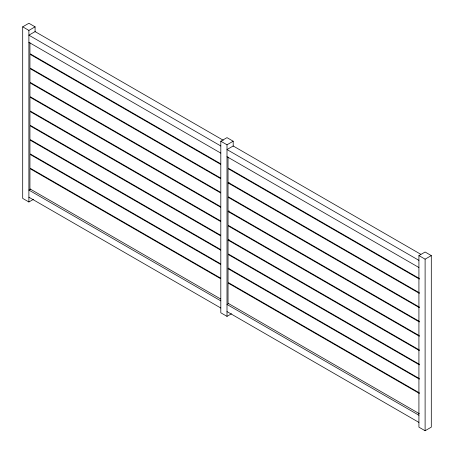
<?xml version="1.0" encoding="UTF-8"?>
<svg xmlns="http://www.w3.org/2000/svg" width="454" height="454" viewBox="0 0 454 454"><rect width="100%" height="100%" fill="white"/><g stroke="black" fill="none" stroke-linecap="round" stroke-linejoin="round"><path stroke-width="0.68" d="M33.392 199.38L28.891 201.979L22.7 198.409L22.7 26.837L28.891 23.262L35.083 26.837L35.083 31.803M22.7 26.837L28.891 30.412L35.083 26.837M30.577 189.091L28.891 190.067L220.809 300.871M231.5 313.759L227 316.359L220.809 312.783L220.809 141.217L227 137.641L233.191 141.217L233.191 146.177M220.809 141.217L227 144.792L233.191 141.217M419.337 307.069L228.033 196.616L228.033 182.917L229.066 182.321M419.337 335.659L228.033 225.212L228.033 211.513L229.066 210.917M419.337 364.256L228.033 253.809L228.033 240.104L229.066 239.508M419.337 392.852L228.033 282.405L228.033 268.7L229.066 268.104M228.691 303.471L227 304.447L418.917 415.245M418.917 255.591L425.109 252.021L431.3 255.591L431.3 427.163L425.109 430.738L418.917 427.163L418.917 255.591L425.109 259.166L431.3 255.591M223.323 140.286L35.083 31.604L28.891 35.179L220.809 145.984M420.818 254.308L233.191 145.984L227 149.553L418.917 260.358M28.891 42.33L220.809 153.129M227 156.704L418.917 267.508M220.616 163.741L29.924 53.646L29.924 42.687M419.337 278.472L228.033 168.025L228.033 157.061M220.616 164.337L29.924 54.242L29.924 67.941L220.616 178.036M419.337 279.068L228.033 168.621L228.033 182.321L419.337 292.768M220.616 178.632L29.924 68.537L29.924 82.242L220.616 192.337M228.033 182.917L419.337 293.363M220.616 192.933L29.924 82.838L29.924 96.537L220.616 206.632M419.337 307.664L228.033 197.212L228.033 210.917L419.337 321.364M220.616 207.228L29.924 97.133L29.924 110.833L220.616 220.928M228.033 211.513L419.337 321.96M220.616 221.524L29.924 111.429L29.924 125.134L220.616 235.229M419.337 336.255L228.033 225.808L228.033 239.508L419.337 349.96M220.616 235.825L29.924 125.73L29.924 139.429L220.616 249.524M228.033 240.104L419.337 350.556M220.616 250.12L29.924 140.025L29.924 153.73L220.616 263.825M419.337 364.851L228.033 254.405L228.033 268.104L419.337 378.557M220.616 264.421L29.924 154.326L29.924 168.025L220.616 278.12M228.033 268.7L419.337 379.147M220.616 278.716L29.924 168.621L29.924 188.875L220.616 298.97M419.337 393.448L228.033 282.995L228.033 303.255L419.337 413.702M28.891 197.218L220.809 308.016M227 311.592L418.917 422.396M425.109 259.166L425.109 430.738M227 144.792L227 316.359M28.891 30.412L28.891 201.979"/></g></svg>
